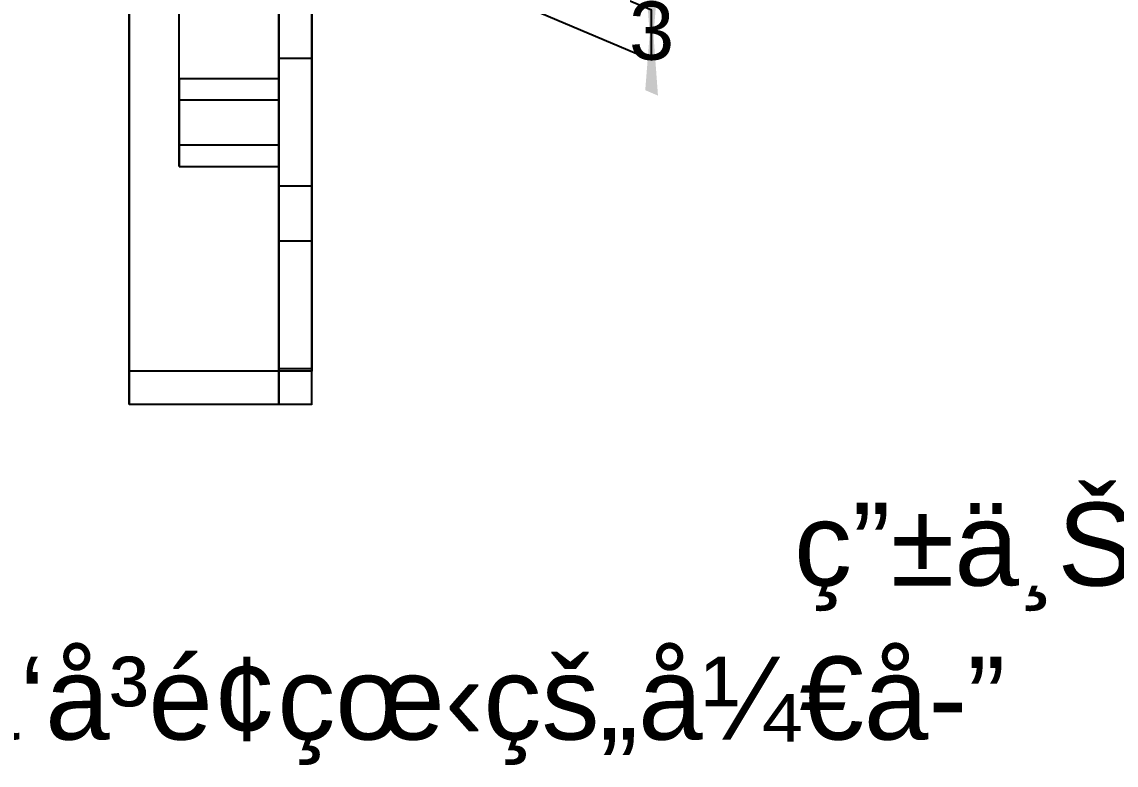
# Model space of a CAD drawing. Header units: millimetres. Extents: x -3 to 302, y 32 to 210.
# Drawn here: x 38 to 103.9, y 44.2 to 89 of the extents above; entities that cross this region are included whole.
import ezdxf
from ezdxf.enums import TextEntityAlignment as Align

# ---------------------------------------------------------------- set-up
doc = ezdxf.new("R2010")
doc.units = ezdxf.units.MM
doc.layers.get('0').update_dxf_attribs({"linetype": 'CONTINUOUS'})
for name, color, linetype in [('Annotation003', 7, 'CONTINUOUS'), ('Annotation004', 7, 'CONTINUOUS'), ('Dimension010', 7, 'CONTINUOUS'), ('Dimension016', 7, 'CONTINUOUS'), ('SectionView', 7, 'CONTINUOUS')]:
    doc.layers.add(name, color=color, linetype=linetype)
doc.styles.get("Standard").update_dxf_attribs({"font": 'arial.ttf'})
doc.dimstyles.get("Standard").update_dxf_attribs({"dimscale": 0, "dimtxt": 2.5, "dimasz": 2.5, "dimexe": 1.25, "dimexo": 0.625, "dimtad": 1, "dimtxsty": 'STANDARD', "dimcen": 2.5, "dimazin": 3, "dimtfac": 1, "dimtmove": 0, "dimatfit": 3})

# ---------------------------------------------------------------- blocks, each defined once
blk = doc.blocks.new('*Dimension010')
at = {"color": 0}
for points in [[(75.5672, 91.9052), (76.3347, 91.5805), (75.951, 86.7429)], [(75.5672, 84.9052), (76.3347, 84.5805), (75.951, 89.7429)]]:
    blk.add_solid(points, dxfattribs=at)
at = {"layer": 'Dimension010'}
for p, q in [((51.55, 100.067), (75.951, 89.7429)), ((51.55, 97.0668), (75.951, 86.7429)), ((75.951, 86.7429), (75.951, 89.7429))]:
    blk.add_line(p, q, dxfattribs=at)
blk.add_text('3', height=3.5, dxfattribs=at).set_placement((75.951, 86.7429), align=Align.CENTER)
blk = doc.blocks.new('*Dimension016')
at = {"color": 0}
for points in [[(42.5, 99.8891), (42.5, 99.0558), (47.5, 99.4725)], [(53.55, 99.8891), (53.55, 99.0558), (48.55, 99.4725)]]:
    blk.add_solid(points, dxfattribs=at)
at = {"layer": 'Dimension016'}
for p, q in [((47.5, 85.5504), (47.5, 99.4725)), ((48.55, 99.4725), (47.5, 99.4725)), ((48.55, 97.0668), (48.55, 99.4725))]:
    blk.add_line(p, q, dxfattribs=at)
blk.add_text('1.05', height=3.5, dxfattribs=at).set_placement((44.0824, 99.4725), align=Align.CENTER)

msp = doc.modelspace()

# ---------------------------------------------------------------- linework, layer by layer
at = {"layer": 'SectionView'}
for p, q in [((44.5, 156.467), (44.5, 67.967)), ((44.5, 156.467), (44.5, 67.967)), ((55.5, 156.467), (55.5, 67.967)), ((55.5, 67.967), (55.5, 156.467)), ((44.5, 65.967), (44.5, 155.967)), ((44.5, 155.967), (44.5, 65.967)), ((53.5, 65.967), (53.5, 155.967)), ((53.5, 155.967), (53.5, 65.967)), ((55.5, 86.817), (53.5, 86.817)), ((55.5, 86.817), (53.5, 86.817)), ((55.5, 86.817), (53.5, 86.817)), ((55.5, 86.817), (53.5, 86.817)), ((47.5, 85.617), (53.5, 85.617)), ((47.5, 85.617), (53.5, 85.617)), ((47.5, 84.317), (53.5, 84.317)), ((47.5, 84.317), (53.5, 84.317)), ((47.5, 81.617), (53.5, 81.617)), ((47.5, 81.617), (53.5, 81.617)), ((47.5, 80.317), (53.5, 80.317)), ((47.5, 80.317), (53.5, 80.317)), ((55.5, 79.117), (53.5, 79.117)), ((55.5, 79.117), (53.5, 79.117)), ((55.5, 79.117), (53.5, 79.117)), ((55.5, 79.117), (53.5, 79.117)), ((55.5, 75.817), (53.5, 75.817)), ((55.5, 75.817), (53.5, 75.817)), ((55.5, 75.817), (53.5, 75.817)), ((55.5, 75.817), (53.5, 75.817)), ((55.5, 67.967), (44.5, 67.967)), ((55.5, 68.117), (53.5, 68.117)), ((55.5, 68.117), (53.5, 68.117)), ((55.5, 68.117), (53.5, 68.117)), ((55.5, 68.117), (53.5, 68.117)), ((55.5, 65.967), (44.5, 65.967)), ((53.5, 65.967), (44.5, 65.967)), ((55.5, 65.967), (44.5, 65.967)), ((53.5, 65.967), (44.5, 65.967))]:
    msp.add_line(p, q, dxfattribs=at)
for points, degree, knots in [([(53.5, 82.967), (53.5, 83.399), (53.5, 83.824), (53.5, 84.031), (53.5, 84.238), (53.5, 84.438), (53.5, 84.637), (53.5, 84.826), (53.5, 85.015), (53.5, 85.191), (53.5, 85.367), (53.5, 85.528), (53.5, 85.689), (53.5, 85.833), (53.5, 85.977), (53.5, 86.102), (53.5, 86.227), (53.5, 86.331), (53.5, 86.436), (53.5, 86.518), (53.5, 86.601), (53.5, 86.661), (53.5, 86.72), (53.5, 86.756), (53.5, 86.793), (53.5, 86.805), (53.5, 86.817)], 2, [0, 0, 0, 0.224399, 0.224399, 0.336599, 0.336599, 0.448799, 0.448799, 0.560999, 0.560999, 0.673198, 0.673198, 0.785398, 0.785398, 0.897598, 0.897598, 1.009798, 1.009798, 1.121997, 1.121997, 1.234197, 1.234197, 1.346397, 1.346397, 1.458597, 1.458597, 1.570796, 1.570796, 1.570796]), ([(53.5, 82.967), (53.5, 83.399), (53.5, 83.824), (53.5, 84.031), (53.5, 84.238), (53.5, 84.438), (53.5, 84.637), (53.5, 84.826), (53.5, 85.015), (53.5, 85.191), (53.5, 85.367), (53.5, 85.528), (53.5, 85.689), (53.5, 85.833), (53.5, 85.977), (53.5, 86.102), (53.5, 86.227), (53.5, 86.331), (53.5, 86.436), (53.5, 86.518), (53.5, 86.601), (53.5, 86.661), (53.5, 86.72), (53.5, 86.756), (53.5, 86.793), (53.5, 86.805), (53.5, 86.817)], 2, [0, 0, 0, 0.224399, 0.224399, 0.336599, 0.336599, 0.448799, 0.448799, 0.560999, 0.560999, 0.673198, 0.673198, 0.785398, 0.785398, 0.897598, 0.897598, 1.009798, 1.009798, 1.121997, 1.121997, 1.234197, 1.234197, 1.346397, 1.346397, 1.458597, 1.458597, 1.570796, 1.570796, 1.570796]), ([(53.5, 82.967), (53.5, 83.399), (53.5, 83.824), (53.5, 84.031), (53.5, 84.238), (53.5, 84.438), (53.5, 84.637), (53.5, 84.826), (53.5, 85.015), (53.5, 85.191), (53.5, 85.367), (53.5, 85.528), (53.5, 85.689), (53.5, 85.833), (53.5, 85.977), (53.5, 86.102), (53.5, 86.227), (53.5, 86.331), (53.5, 86.436), (53.5, 86.518), (53.5, 86.601), (53.5, 86.661), (53.5, 86.72), (53.5, 86.756), (53.5, 86.793), (53.5, 86.805), (53.5, 86.817)], 2, [0, 0, 0, 0.224399, 0.224399, 0.336599, 0.336599, 0.448799, 0.448799, 0.560999, 0.560999, 0.673198, 0.673198, 0.785398, 0.785398, 0.897598, 0.897598, 1.009798, 1.009798, 1.121997, 1.121997, 1.234197, 1.234197, 1.346397, 1.346397, 1.458597, 1.458597, 1.570796, 1.570796, 1.570796]), ([(53.5, 82.967), (53.5, 83.399), (53.5, 83.824), (53.5, 84.031), (53.5, 84.238), (53.5, 84.438), (53.5, 84.637), (53.5, 84.826), (53.5, 85.015), (53.5, 85.191), (53.5, 85.367), (53.5, 85.528), (53.5, 85.689), (53.5, 85.833), (53.5, 85.977), (53.5, 86.102), (53.5, 86.227), (53.5, 86.331), (53.5, 86.436), (53.5, 86.518), (53.5, 86.601), (53.5, 86.661), (53.5, 86.72), (53.5, 86.756), (53.5, 86.793), (53.5, 86.805), (53.5, 86.817)], 2, [0, 0, 0, 0.224399, 0.224399, 0.336599, 0.336599, 0.448799, 0.448799, 0.560999, 0.560999, 0.673198, 0.673198, 0.785398, 0.785398, 0.897598, 0.897598, 1.009798, 1.009798, 1.121997, 1.121997, 1.234197, 1.234197, 1.346397, 1.346397, 1.458597, 1.458597, 1.570796, 1.570796, 1.570796]), ([(55.5, 82.967), (55.5, 83.399), (55.5, 83.824), (55.5, 84.031), (55.5, 84.238), (55.5, 84.438), (55.5, 84.637), (55.5, 84.826), (55.5, 85.015), (55.5, 85.191), (55.5, 85.367), (55.5, 85.528), (55.5, 85.689), (55.5, 85.833), (55.5, 85.977), (55.5, 86.102), (55.5, 86.227), (55.5, 86.331), (55.5, 86.436), (55.5, 86.518), (55.5, 86.601), (55.5, 86.661), (55.5, 86.72), (55.5, 86.756), (55.5, 86.793), (55.5, 86.805), (55.5, 86.817)], 2, [0, 0, 0, 0.224399, 0.224399, 0.336599, 0.336599, 0.448799, 0.448799, 0.560999, 0.560999, 0.673198, 0.673198, 0.785398, 0.785398, 0.897598, 0.897598, 1.009798, 1.009798, 1.121997, 1.121997, 1.234197, 1.234197, 1.346397, 1.346397, 1.458597, 1.458597, 1.570796, 1.570796, 1.570796]), ([(55.5, 82.967), (55.5, 83.399), (55.5, 83.824), (55.5, 84.031), (55.5, 84.238), (55.5, 84.438), (55.5, 84.637), (55.5, 84.826), (55.5, 85.015), (55.5, 85.191), (55.5, 85.367), (55.5, 85.528), (55.5, 85.689), (55.5, 85.833), (55.5, 85.977), (55.5, 86.102), (55.5, 86.227), (55.5, 86.331), (55.5, 86.436), (55.5, 86.518), (55.5, 86.601), (55.5, 86.661), (55.5, 86.72), (55.5, 86.756), (55.5, 86.793), (55.5, 86.805), (55.5, 86.817)], 2, [0, 0, 0, 0.224399, 0.224399, 0.336599, 0.336599, 0.448799, 0.448799, 0.560999, 0.560999, 0.673198, 0.673198, 0.785398, 0.785398, 0.897598, 0.897598, 1.009798, 1.009798, 1.121997, 1.121997, 1.234197, 1.234197, 1.346397, 1.346397, 1.458597, 1.458597, 1.570796, 1.570796, 1.570796]), ([(55.5, 82.967), (55.5, 83.399), (55.5, 83.824), (55.5, 84.031), (55.5, 84.238), (55.5, 84.438), (55.5, 84.637), (55.5, 84.826), (55.5, 85.015), (55.5, 85.191), (55.5, 85.367), (55.5, 85.528), (55.5, 85.689), (55.5, 85.833), (55.5, 85.977), (55.5, 86.102), (55.5, 86.227), (55.5, 86.331), (55.5, 86.436), (55.5, 86.518), (55.5, 86.601), (55.5, 86.661), (55.5, 86.72), (55.5, 86.756), (55.5, 86.793), (55.5, 86.805), (55.5, 86.817)], 2, [0, 0, 0, 0.224399, 0.224399, 0.336599, 0.336599, 0.448799, 0.448799, 0.560999, 0.560999, 0.673198, 0.673198, 0.785398, 0.785398, 0.897598, 0.897598, 1.009798, 1.009798, 1.121997, 1.121997, 1.234197, 1.234197, 1.346397, 1.346397, 1.458597, 1.458597, 1.570796, 1.570796, 1.570796]), ([(55.5, 82.967), (55.5, 83.399), (55.5, 83.824), (55.5, 84.031), (55.5, 84.238), (55.5, 84.438), (55.5, 84.637), (55.5, 84.826), (55.5, 85.015), (55.5, 85.191), (55.5, 85.367), (55.5, 85.528), (55.5, 85.689), (55.5, 85.833), (55.5, 85.977), (55.5, 86.102), (55.5, 86.227), (55.5, 86.331), (55.5, 86.436), (55.5, 86.518), (55.5, 86.601), (55.5, 86.661), (55.5, 86.72), (55.5, 86.756), (55.5, 86.793), (55.5, 86.805), (55.5, 86.817)], 2, [0, 0, 0, 0.224399, 0.224399, 0.336599, 0.336599, 0.448799, 0.448799, 0.560999, 0.560999, 0.673198, 0.673198, 0.785398, 0.785398, 0.897598, 0.897598, 1.009798, 1.009798, 1.121997, 1.121997, 1.234197, 1.234197, 1.346397, 1.346397, 1.458597, 1.458597, 1.570796, 1.570796, 1.570796]), ([(47.5, 82.967), (47.5, 83.265), (47.5, 83.556), (47.5, 83.699), (47.5, 83.842), (47.5, 83.979), (47.5, 84.117), (47.5, 84.247), (47.5, 84.377), (47.5, 84.498), (47.5, 84.619), (47.5, 84.73), (47.5, 84.841), (47.5, 84.94), (47.5, 85.039), (47.5, 85.125), (47.5, 85.211), (47.5, 85.283), (47.5, 85.354), (47.5, 85.411), (47.5, 85.468), (47.5, 85.509), (47.5, 85.55), (47.5, 85.575), (47.5, 85.6), (47.5, 85.608), (47.5, 85.617)], 2, [0, 0, 0, 0.224399, 0.224399, 0.336599, 0.336599, 0.448799, 0.448799, 0.560999, 0.560999, 0.673198, 0.673198, 0.785398, 0.785398, 0.897598, 0.897598, 1.009798, 1.009798, 1.121997, 1.121997, 1.234197, 1.234197, 1.346397, 1.346397, 1.458597, 1.458597, 1.570796, 1.570796, 1.570796]), ([(47.5, 82.967), (47.5, 83.265), (47.5, 83.556), (47.5, 83.699), (47.5, 83.842), (47.5, 83.979), (47.5, 84.117), (47.5, 84.247), (47.5, 84.377), (47.5, 84.498), (47.5, 84.619), (47.5, 84.73), (47.5, 84.841), (47.5, 84.94), (47.5, 85.039), (47.5, 85.125), (47.5, 85.211), (47.5, 85.283), (47.5, 85.354), (47.5, 85.411), (47.5, 85.468), (47.5, 85.509), (47.5, 85.55), (47.5, 85.575), (47.5, 85.6), (47.5, 85.608), (47.5, 85.617)], 2, [0, 0, 0, 0.224399, 0.224399, 0.336599, 0.336599, 0.448799, 0.448799, 0.560999, 0.560999, 0.673198, 0.673198, 0.785398, 0.785398, 0.897598, 0.897598, 1.009798, 1.009798, 1.121997, 1.121997, 1.234197, 1.234197, 1.346397, 1.346397, 1.458597, 1.458597, 1.570796, 1.570796, 1.570796]), ([(53.5, 82.967), (53.5, 83.265), (53.5, 83.556), (53.5, 83.699), (53.5, 83.842), (53.5, 83.979), (53.5, 84.117), (53.5, 84.247), (53.5, 84.377), (53.5, 84.498), (53.5, 84.619), (53.5, 84.73), (53.5, 84.841), (53.5, 84.94), (53.5, 85.039), (53.5, 85.125), (53.5, 85.211), (53.5, 85.283), (53.5, 85.354), (53.5, 85.411), (53.5, 85.468), (53.5, 85.509), (53.5, 85.55), (53.5, 85.575), (53.5, 85.6), (53.5, 85.608), (53.5, 85.617)], 2, [0, 0, 0, 0.224399, 0.224399, 0.336599, 0.336599, 0.448799, 0.448799, 0.560999, 0.560999, 0.673198, 0.673198, 0.785398, 0.785398, 0.897598, 0.897598, 1.009798, 1.009798, 1.121997, 1.121997, 1.234197, 1.234197, 1.346397, 1.346397, 1.458597, 1.458597, 1.570796, 1.570796, 1.570796]), ([(53.5, 82.967), (53.5, 83.265), (53.5, 83.556), (53.5, 83.699), (53.5, 83.842), (53.5, 83.979), (53.5, 84.117), (53.5, 84.247), (53.5, 84.377), (53.5, 84.498), (53.5, 84.619), (53.5, 84.73), (53.5, 84.841), (53.5, 84.94), (53.5, 85.039), (53.5, 85.125), (53.5, 85.211), (53.5, 85.283), (53.5, 85.354), (53.5, 85.411), (53.5, 85.468), (53.5, 85.509), (53.5, 85.55), (53.5, 85.575), (53.5, 85.6), (53.5, 85.608), (53.5, 85.617)], 2, [0, 0, 0, 0.224399, 0.224399, 0.336599, 0.336599, 0.448799, 0.448799, 0.560999, 0.560999, 0.673198, 0.673198, 0.785398, 0.785398, 0.897598, 0.897598, 1.009798, 1.009798, 1.121997, 1.121997, 1.234197, 1.234197, 1.346397, 1.346397, 1.458597, 1.458597, 1.570796, 1.570796, 1.570796]), ([(47.5, 82.967), (47.5, 83.196), (47.5, 83.413), (47.5, 83.555), (47.5, 83.685), (47.5, 83.747), (47.5, 83.809), (47.5, 83.865), (47.5, 83.921), (47.5, 83.972), (47.5, 84.022), (47.5, 84.066), (47.5, 84.11), (47.5, 84.147), (47.5, 84.183), (47.5, 84.212), (47.5, 84.241), (47.5, 84.262), (47.5, 84.283), (47.5, 84.296), (47.5, 84.308), (47.5, 84.313), (47.5, 84.317)], 2, [0, 0, 0, 0.336599, 0.336599, 0.560999, 0.560999, 0.673198, 0.673198, 0.785398, 0.785398, 0.897598, 0.897598, 1.009798, 1.009798, 1.121997, 1.121997, 1.234197, 1.234197, 1.346397, 1.346397, 1.458597, 1.458597, 1.570796, 1.570796, 1.570796]), ([(47.5, 82.967), (47.5, 83.196), (47.5, 83.413), (47.5, 83.555), (47.5, 83.685), (47.5, 83.747), (47.5, 83.809), (47.5, 83.865), (47.5, 83.921), (47.5, 83.972), (47.5, 84.022), (47.5, 84.066), (47.5, 84.11), (47.5, 84.147), (47.5, 84.183), (47.5, 84.212), (47.5, 84.241), (47.5, 84.262), (47.5, 84.283), (47.5, 84.296), (47.5, 84.308), (47.5, 84.313), (47.5, 84.317)], 2, [0, 0, 0, 0.336599, 0.336599, 0.560999, 0.560999, 0.673198, 0.673198, 0.785398, 0.785398, 0.897598, 0.897598, 1.009798, 1.009798, 1.121997, 1.121997, 1.234197, 1.234197, 1.346397, 1.346397, 1.458597, 1.458597, 1.570796, 1.570796, 1.570796]), ([(53.5, 82.967), (53.5, 83.196), (53.5, 83.413), (53.5, 83.555), (53.5, 83.685), (53.5, 83.747), (53.5, 83.809), (53.5, 83.865), (53.5, 83.921), (53.5, 83.972), (53.5, 84.022), (53.5, 84.066), (53.5, 84.11), (53.5, 84.147), (53.5, 84.183), (53.5, 84.212), (53.5, 84.241), (53.5, 84.262), (53.5, 84.283), (53.5, 84.296), (53.5, 84.308), (53.5, 84.313), (53.5, 84.317)], 2, [0, 0, 0, 0.336599, 0.336599, 0.560999, 0.560999, 0.673198, 0.673198, 0.785398, 0.785398, 0.897598, 0.897598, 1.009798, 1.009798, 1.121997, 1.121997, 1.234197, 1.234197, 1.346397, 1.346397, 1.458597, 1.458597, 1.570796, 1.570796, 1.570796]), ([(53.5, 82.967), (53.5, 83.196), (53.5, 83.413), (53.5, 83.555), (53.5, 83.685), (53.5, 83.747), (53.5, 83.809), (53.5, 83.865), (53.5, 83.921), (53.5, 83.972), (53.5, 84.022), (53.5, 84.066), (53.5, 84.11), (53.5, 84.147), (53.5, 84.183), (53.5, 84.212), (53.5, 84.241), (53.5, 84.262), (53.5, 84.283), (53.5, 84.296), (53.5, 84.308), (53.5, 84.313), (53.5, 84.317)], 2, [0, 0, 0, 0.336599, 0.336599, 0.560999, 0.560999, 0.673198, 0.673198, 0.785398, 0.785398, 0.897598, 0.897598, 1.009798, 1.009798, 1.121997, 1.121997, 1.234197, 1.234197, 1.346397, 1.346397, 1.458597, 1.458597, 1.570796, 1.570796, 1.570796]), ([(47.5, 80.317), (47.5, 80.325), (47.5, 80.333), (47.5, 80.358), (47.5, 80.383), (47.5, 80.424), (47.5, 80.466), (47.5, 80.522), (47.5, 80.579), (47.5, 80.651), (47.5, 80.723), (47.5, 80.809), (47.5, 80.895), (47.5, 80.994), (47.5, 81.093), (47.5, 81.204), (47.5, 81.315), (47.5, 81.436), (47.5, 81.557), (47.5, 81.687), (47.5, 81.817), (47.5, 81.954), (47.5, 82.092), (47.5, 82.234), (47.5, 82.377), (47.5, 82.669), (47.5, 82.967)], 2, [4.712389, 4.712389, 4.712389, 4.824589, 4.824589, 4.936788, 4.936788, 5.048988, 5.048988, 5.161188, 5.161188, 5.273388, 5.273388, 5.385587, 5.385587, 5.497787, 5.497787, 5.609987, 5.609987, 5.722187, 5.722187, 5.834386, 5.834386, 5.946586, 5.946586, 6.058786, 6.058786, 6.283185, 6.283185, 6.283185]), ([(47.5, 80.317), (47.5, 80.325), (47.5, 80.333), (47.5, 80.358), (47.5, 80.383), (47.5, 80.424), (47.5, 80.466), (47.5, 80.522), (47.5, 80.579), (47.5, 80.651), (47.5, 80.723), (47.5, 80.809), (47.5, 80.895), (47.5, 80.994), (47.5, 81.093), (47.5, 81.204), (47.5, 81.315), (47.5, 81.436), (47.5, 81.557), (47.5, 81.687), (47.5, 81.817), (47.5, 81.954), (47.5, 82.092), (47.5, 82.234), (47.5, 82.377), (47.5, 82.669), (47.5, 82.967)], 2, [4.712389, 4.712389, 4.712389, 4.824589, 4.824589, 4.936788, 4.936788, 5.048988, 5.048988, 5.161188, 5.161188, 5.273388, 5.273388, 5.385587, 5.385587, 5.497787, 5.497787, 5.609987, 5.609987, 5.722187, 5.722187, 5.834386, 5.834386, 5.946586, 5.946586, 6.058786, 6.058786, 6.283185, 6.283185, 6.283185]), ([(47.5, 81.617), (47.5, 81.62), (47.5, 81.622), (47.5, 81.625), (47.5, 81.634), (47.5, 81.642), (47.5, 81.651), (47.5, 81.665), (47.5, 81.679), (47.5, 81.693), (47.5, 81.712), (47.5, 81.731), (47.5, 81.751), (47.5, 81.775), (47.5, 81.799), (47.5, 81.824), (47.5, 81.853), (47.5, 81.882), (47.5, 81.911), (47.5, 81.945), (47.5, 81.979), (47.5, 82.012), (47.5, 82.05), (47.5, 82.087), (47.5, 82.125), (47.5, 82.166), (47.5, 82.207), (47.5, 82.249), (47.5, 82.293), (47.5, 82.337), (47.5, 82.381), (47.5, 82.564), (47.5, 82.765), (47.5, 82.967)], 3, [4.712389, 4.712389, 4.712389, 4.712389, 4.824589, 4.824589, 4.824589, 4.936788, 4.936788, 4.936788, 5.048988, 5.048988, 5.048988, 5.161188, 5.161188, 5.161188, 5.273388, 5.273388, 5.273388, 5.385587, 5.385587, 5.385587, 5.497787, 5.497787, 5.497787, 5.609987, 5.609987, 5.609987, 5.722187, 5.722187, 5.722187, 5.834386, 5.834386, 5.834386, 6.283185, 6.283185, 6.283185, 6.283185]), ([(47.5, 81.617), (47.5, 81.62), (47.5, 81.622), (47.5, 81.625), (47.5, 81.634), (47.5, 81.642), (47.5, 81.651), (47.5, 81.665), (47.5, 81.679), (47.5, 81.693), (47.5, 81.712), (47.5, 81.731), (47.5, 81.751), (47.5, 81.775), (47.5, 81.799), (47.5, 81.824), (47.5, 81.853), (47.5, 81.882), (47.5, 81.911), (47.5, 81.945), (47.5, 81.979), (47.5, 82.012), (47.5, 82.05), (47.5, 82.087), (47.5, 82.125), (47.5, 82.166), (47.5, 82.207), (47.5, 82.249), (47.5, 82.293), (47.5, 82.337), (47.5, 82.381), (47.5, 82.564), (47.5, 82.765), (47.5, 82.967)], 3, [4.712389, 4.712389, 4.712389, 4.712389, 4.824589, 4.824589, 4.824589, 4.936788, 4.936788, 4.936788, 5.048988, 5.048988, 5.048988, 5.161188, 5.161188, 5.161188, 5.273388, 5.273388, 5.273388, 5.385587, 5.385587, 5.385587, 5.497787, 5.497787, 5.497787, 5.609987, 5.609987, 5.609987, 5.722187, 5.722187, 5.722187, 5.834386, 5.834386, 5.834386, 6.283185, 6.283185, 6.283185, 6.283185]), ([(53.5, 80.317), (53.5, 80.325), (53.5, 80.333), (53.5, 80.358), (53.5, 80.383), (53.5, 80.424), (53.5, 80.466), (53.5, 80.522), (53.5, 80.579), (53.5, 80.651), (53.5, 80.723), (53.5, 80.809), (53.5, 80.895), (53.5, 80.994), (53.5, 81.093), (53.5, 81.204), (53.5, 81.315), (53.5, 81.436), (53.5, 81.557), (53.5, 81.687), (53.5, 81.817), (53.5, 81.954), (53.5, 82.092), (53.5, 82.234), (53.5, 82.377), (53.5, 82.669), (53.5, 82.967)], 2, [4.712389, 4.712389, 4.712389, 4.824589, 4.824589, 4.936788, 4.936788, 5.048988, 5.048988, 5.161188, 5.161188, 5.273388, 5.273388, 5.385587, 5.385587, 5.497787, 5.497787, 5.609987, 5.609987, 5.722187, 5.722187, 5.834386, 5.834386, 5.946586, 5.946586, 6.058786, 6.058786, 6.283185, 6.283185, 6.283185]), ([(53.5, 79.117), (53.5, 79.129), (53.5, 79.141), (53.5, 79.177), (53.5, 79.213), (53.5, 79.273), (53.5, 79.333), (53.5, 79.415), (53.5, 79.498), (53.5, 79.603), (53.5, 79.707), (53.5, 79.832), (53.5, 79.957), (53.5, 80.101), (53.5, 80.244), (53.5, 80.405), (53.5, 80.566), (53.5, 80.742), (53.5, 80.918), (53.5, 81.107), (53.5, 81.296), (53.5, 81.496), (53.5, 81.695), (53.5, 81.903), (53.5, 82.11), (53.5, 82.534), (53.5, 82.967)], 2, [4.712389, 4.712389, 4.712389, 4.824589, 4.824589, 4.936788, 4.936788, 5.048988, 5.048988, 5.161188, 5.161188, 5.273388, 5.273388, 5.385587, 5.385587, 5.497787, 5.497787, 5.609987, 5.609987, 5.722187, 5.722187, 5.834386, 5.834386, 5.946586, 5.946586, 6.058786, 6.058786, 6.283185, 6.283185, 6.283185]), ([(53.5, 79.117), (53.5, 79.129), (53.5, 79.141), (53.5, 79.177), (53.5, 79.213), (53.5, 79.273), (53.5, 79.333), (53.5, 79.415), (53.5, 79.498), (53.5, 79.603), (53.5, 79.707), (53.5, 79.832), (53.5, 79.957), (53.5, 80.101), (53.5, 80.244), (53.5, 80.405), (53.5, 80.566), (53.5, 80.742), (53.5, 80.918), (53.5, 81.107), (53.5, 81.296), (53.5, 81.496), (53.5, 81.695), (53.5, 81.903), (53.5, 82.11), (53.5, 82.534), (53.5, 82.967)], 2, [4.712389, 4.712389, 4.712389, 4.824589, 4.824589, 4.936788, 4.936788, 5.048988, 5.048988, 5.161188, 5.161188, 5.273388, 5.273388, 5.385587, 5.385587, 5.497787, 5.497787, 5.609987, 5.609987, 5.722187, 5.722187, 5.834386, 5.834386, 5.946586, 5.946586, 6.058786, 6.058786, 6.283185, 6.283185, 6.283185]), ([(53.5, 79.117), (53.5, 79.129), (53.5, 79.141), (53.5, 79.177), (53.5, 79.213), (53.5, 79.273), (53.5, 79.333), (53.5, 79.415), (53.5, 79.498), (53.5, 79.603), (53.5, 79.707), (53.5, 79.832), (53.5, 79.957), (53.5, 80.101), (53.5, 80.244), (53.5, 80.405), (53.5, 80.566), (53.5, 80.742), (53.5, 80.918), (53.5, 81.107), (53.5, 81.296), (53.5, 81.496), (53.5, 81.695), (53.5, 81.903), (53.5, 82.11), (53.5, 82.534), (53.5, 82.967)], 2, [4.712389, 4.712389, 4.712389, 4.824589, 4.824589, 4.936788, 4.936788, 5.048988, 5.048988, 5.161188, 5.161188, 5.273388, 5.273388, 5.385587, 5.385587, 5.497787, 5.497787, 5.609987, 5.609987, 5.722187, 5.722187, 5.834386, 5.834386, 5.946586, 5.946586, 6.058786, 6.058786, 6.283185, 6.283185, 6.283185]), ([(53.5, 79.117), (53.5, 79.129), (53.5, 79.141), (53.5, 79.177), (53.5, 79.213), (53.5, 79.273), (53.5, 79.333), (53.5, 79.415), (53.5, 79.498), (53.5, 79.603), (53.5, 79.707), (53.5, 79.832), (53.5, 79.957), (53.5, 80.101), (53.5, 80.244), (53.5, 80.405), (53.5, 80.566), (53.5, 80.742), (53.5, 80.918), (53.5, 81.107), (53.5, 81.296), (53.5, 81.496), (53.5, 81.695), (53.5, 81.903), (53.5, 82.11), (53.5, 82.534), (53.5, 82.967)], 2, [4.712389, 4.712389, 4.712389, 4.824589, 4.824589, 4.936788, 4.936788, 5.048988, 5.048988, 5.161188, 5.161188, 5.273388, 5.273388, 5.385587, 5.385587, 5.497787, 5.497787, 5.609987, 5.609987, 5.722187, 5.722187, 5.834386, 5.834386, 5.946586, 5.946586, 6.058786, 6.058786, 6.283185, 6.283185, 6.283185]), ([(53.5, 80.317), (53.5, 80.325), (53.5, 80.333), (53.5, 80.358), (53.5, 80.383), (53.5, 80.424), (53.5, 80.466), (53.5, 80.522), (53.5, 80.579), (53.5, 80.651), (53.5, 80.723), (53.5, 80.809), (53.5, 80.895), (53.5, 80.994), (53.5, 81.093), (53.5, 81.204), (53.5, 81.315), (53.5, 81.436), (53.5, 81.557), (53.5, 81.687), (53.5, 81.817), (53.5, 81.954), (53.5, 82.092), (53.5, 82.234), (53.5, 82.377), (53.5, 82.669), (53.5, 82.967)], 2, [4.712389, 4.712389, 4.712389, 4.824589, 4.824589, 4.936788, 4.936788, 5.048988, 5.048988, 5.161188, 5.161188, 5.273388, 5.273388, 5.385587, 5.385587, 5.497787, 5.497787, 5.609987, 5.609987, 5.722187, 5.722187, 5.834386, 5.834386, 5.946586, 5.946586, 6.058786, 6.058786, 6.283185, 6.283185, 6.283185]), ([(53.5, 81.617), (53.5, 81.62), (53.5, 81.622), (53.5, 81.625), (53.5, 81.634), (53.5, 81.642), (53.5, 81.651), (53.5, 81.665), (53.5, 81.679), (53.5, 81.693), (53.5, 81.712), (53.5, 81.731), (53.5, 81.751), (53.5, 81.775), (53.5, 81.799), (53.5, 81.824), (53.5, 81.853), (53.5, 81.882), (53.5, 81.911), (53.5, 81.945), (53.5, 81.979), (53.5, 82.012), (53.5, 82.05), (53.5, 82.087), (53.5, 82.125), (53.5, 82.166), (53.5, 82.207), (53.5, 82.249), (53.5, 82.293), (53.5, 82.337), (53.5, 82.381), (53.5, 82.564), (53.5, 82.765), (53.5, 82.967)], 3, [4.712389, 4.712389, 4.712389, 4.712389, 4.824589, 4.824589, 4.824589, 4.936788, 4.936788, 4.936788, 5.048988, 5.048988, 5.048988, 5.161188, 5.161188, 5.161188, 5.273388, 5.273388, 5.273388, 5.385587, 5.385587, 5.385587, 5.497787, 5.497787, 5.497787, 5.609987, 5.609987, 5.609987, 5.722187, 5.722187, 5.722187, 5.834386, 5.834386, 5.834386, 6.283185, 6.283185, 6.283185, 6.283185]), ([(53.5, 81.617), (53.5, 81.62), (53.5, 81.622), (53.5, 81.625), (53.5, 81.634), (53.5, 81.642), (53.5, 81.651), (53.5, 81.665), (53.5, 81.679), (53.5, 81.693), (53.5, 81.712), (53.5, 81.731), (53.5, 81.751), (53.5, 81.775), (53.5, 81.799), (53.5, 81.824), (53.5, 81.853), (53.5, 81.882), (53.5, 81.911), (53.5, 81.945), (53.5, 81.979), (53.5, 82.012), (53.5, 82.05), (53.5, 82.087), (53.5, 82.125), (53.5, 82.166), (53.5, 82.207), (53.5, 82.249), (53.5, 82.293), (53.5, 82.337), (53.5, 82.381), (53.5, 82.564), (53.5, 82.765), (53.5, 82.967)], 3, [4.712389, 4.712389, 4.712389, 4.712389, 4.824589, 4.824589, 4.824589, 4.936788, 4.936788, 4.936788, 5.048988, 5.048988, 5.048988, 5.161188, 5.161188, 5.161188, 5.273388, 5.273388, 5.273388, 5.385587, 5.385587, 5.385587, 5.497787, 5.497787, 5.497787, 5.609987, 5.609987, 5.609987, 5.722187, 5.722187, 5.722187, 5.834386, 5.834386, 5.834386, 6.283185, 6.283185, 6.283185, 6.283185]), ([(55.5, 79.117), (55.5, 79.129), (55.5, 79.141), (55.5, 79.177), (55.5, 79.213), (55.5, 79.273), (55.5, 79.333), (55.5, 79.415), (55.5, 79.498), (55.5, 79.603), (55.5, 79.707), (55.5, 79.832), (55.5, 79.957), (55.5, 80.101), (55.5, 80.244), (55.5, 80.405), (55.5, 80.566), (55.5, 80.742), (55.5, 80.918), (55.5, 81.107), (55.5, 81.296), (55.5, 81.496), (55.5, 81.695), (55.5, 81.903), (55.5, 82.11), (55.5, 82.534), (55.5, 82.967)], 2, [4.712389, 4.712389, 4.712389, 4.824589, 4.824589, 4.936788, 4.936788, 5.048988, 5.048988, 5.161188, 5.161188, 5.273388, 5.273388, 5.385587, 5.385587, 5.497787, 5.497787, 5.609987, 5.609987, 5.722187, 5.722187, 5.834386, 5.834386, 5.946586, 5.946586, 6.058786, 6.058786, 6.283185, 6.283185, 6.283185]), ([(55.5, 79.117), (55.5, 79.129), (55.5, 79.141), (55.5, 79.177), (55.5, 79.213), (55.5, 79.273), (55.5, 79.333), (55.5, 79.415), (55.5, 79.498), (55.5, 79.603), (55.5, 79.707), (55.5, 79.832), (55.5, 79.957), (55.5, 80.101), (55.5, 80.244), (55.5, 80.405), (55.5, 80.566), (55.5, 80.742), (55.5, 80.918), (55.5, 81.107), (55.5, 81.296), (55.5, 81.496), (55.5, 81.695), (55.5, 81.903), (55.5, 82.11), (55.5, 82.534), (55.5, 82.967)], 2, [4.712389, 4.712389, 4.712389, 4.824589, 4.824589, 4.936788, 4.936788, 5.048988, 5.048988, 5.161188, 5.161188, 5.273388, 5.273388, 5.385587, 5.385587, 5.497787, 5.497787, 5.609987, 5.609987, 5.722187, 5.722187, 5.834386, 5.834386, 5.946586, 5.946586, 6.058786, 6.058786, 6.283185, 6.283185, 6.283185]), ([(55.5, 79.117), (55.5, 79.129), (55.5, 79.141), (55.5, 79.177), (55.5, 79.213), (55.5, 79.273), (55.5, 79.333), (55.5, 79.415), (55.5, 79.498), (55.5, 79.603), (55.5, 79.707), (55.5, 79.832), (55.5, 79.957), (55.5, 80.101), (55.5, 80.244), (55.5, 80.405), (55.5, 80.566), (55.5, 80.742), (55.5, 80.918), (55.5, 81.107), (55.5, 81.296), (55.5, 81.496), (55.5, 81.695), (55.5, 81.903), (55.5, 82.11), (55.5, 82.534), (55.5, 82.967)], 2, [4.712389, 4.712389, 4.712389, 4.824589, 4.824589, 4.936788, 4.936788, 5.048988, 5.048988, 5.161188, 5.161188, 5.273388, 5.273388, 5.385587, 5.385587, 5.497787, 5.497787, 5.609987, 5.609987, 5.722187, 5.722187, 5.834386, 5.834386, 5.946586, 5.946586, 6.058786, 6.058786, 6.283185, 6.283185, 6.283185]), ([(55.5, 79.117), (55.5, 79.129), (55.5, 79.141), (55.5, 79.177), (55.5, 79.213), (55.5, 79.273), (55.5, 79.333), (55.5, 79.415), (55.5, 79.498), (55.5, 79.603), (55.5, 79.707), (55.5, 79.832), (55.5, 79.957), (55.5, 80.101), (55.5, 80.244), (55.5, 80.405), (55.5, 80.566), (55.5, 80.742), (55.5, 80.918), (55.5, 81.107), (55.5, 81.296), (55.5, 81.496), (55.5, 81.695), (55.5, 81.903), (55.5, 82.11), (55.5, 82.534), (55.5, 82.967)], 2, [4.712389, 4.712389, 4.712389, 4.824589, 4.824589, 4.936788, 4.936788, 5.048988, 5.048988, 5.161188, 5.161188, 5.273388, 5.273388, 5.385587, 5.385587, 5.497787, 5.497787, 5.609987, 5.609987, 5.722187, 5.722187, 5.834386, 5.834386, 5.946586, 5.946586, 6.058786, 6.058786, 6.283185, 6.283185, 6.283185]), ([(53.5, 71.967), (53.5, 72.399), (53.5, 72.824), (53.5, 73.031), (53.5, 73.238), (53.5, 73.438), (53.5, 73.637), (53.5, 73.826), (53.5, 74.015), (53.5, 74.191), (53.5, 74.367), (53.5, 74.528), (53.5, 74.689), (53.5, 74.833), (53.5, 74.977), (53.5, 75.102), (53.5, 75.227), (53.5, 75.331), (53.5, 75.436), (53.5, 75.518), (53.5, 75.601), (53.5, 75.661), (53.5, 75.72), (53.5, 75.756), (53.5, 75.793), (53.5, 75.805), (53.5, 75.817)], 2, [0, 0, 0, 0.224399, 0.224399, 0.336599, 0.336599, 0.448799, 0.448799, 0.560999, 0.560999, 0.673198, 0.673198, 0.785398, 0.785398, 0.897598, 0.897598, 1.009798, 1.009798, 1.121997, 1.121997, 1.234197, 1.234197, 1.346397, 1.346397, 1.458597, 1.458597, 1.570796, 1.570796, 1.570796]), ([(53.5, 71.967), (53.5, 72.399), (53.5, 72.824), (53.5, 73.031), (53.5, 73.238), (53.5, 73.438), (53.5, 73.637), (53.5, 73.826), (53.5, 74.015), (53.5, 74.191), (53.5, 74.367), (53.5, 74.528), (53.5, 74.689), (53.5, 74.833), (53.5, 74.977), (53.5, 75.102), (53.5, 75.227), (53.5, 75.331), (53.5, 75.436), (53.5, 75.518), (53.5, 75.601), (53.5, 75.661), (53.5, 75.72), (53.5, 75.756), (53.5, 75.793), (53.5, 75.805), (53.5, 75.817)], 2, [0, 0, 0, 0.224399, 0.224399, 0.336599, 0.336599, 0.448799, 0.448799, 0.560999, 0.560999, 0.673198, 0.673198, 0.785398, 0.785398, 0.897598, 0.897598, 1.009798, 1.009798, 1.121997, 1.121997, 1.234197, 1.234197, 1.346397, 1.346397, 1.458597, 1.458597, 1.570796, 1.570796, 1.570796]), ([(53.5, 71.967), (53.5, 72.399), (53.5, 72.824), (53.5, 73.031), (53.5, 73.238), (53.5, 73.438), (53.5, 73.637), (53.5, 73.826), (53.5, 74.015), (53.5, 74.191), (53.5, 74.367), (53.5, 74.528), (53.5, 74.689), (53.5, 74.833), (53.5, 74.977), (53.5, 75.102), (53.5, 75.227), (53.5, 75.331), (53.5, 75.436), (53.5, 75.518), (53.5, 75.601), (53.5, 75.661), (53.5, 75.72), (53.5, 75.756), (53.5, 75.793), (53.5, 75.805), (53.5, 75.817)], 2, [0, 0, 0, 0.224399, 0.224399, 0.336599, 0.336599, 0.448799, 0.448799, 0.560999, 0.560999, 0.673198, 0.673198, 0.785398, 0.785398, 0.897598, 0.897598, 1.009798, 1.009798, 1.121997, 1.121997, 1.234197, 1.234197, 1.346397, 1.346397, 1.458597, 1.458597, 1.570796, 1.570796, 1.570796]), ([(53.5, 71.967), (53.5, 72.399), (53.5, 72.824), (53.5, 73.031), (53.5, 73.238), (53.5, 73.438), (53.5, 73.637), (53.5, 73.826), (53.5, 74.015), (53.5, 74.191), (53.5, 74.367), (53.5, 74.528), (53.5, 74.689), (53.5, 74.833), (53.5, 74.977), (53.5, 75.102), (53.5, 75.227), (53.5, 75.331), (53.5, 75.436), (53.5, 75.518), (53.5, 75.601), (53.5, 75.661), (53.5, 75.72), (53.5, 75.756), (53.5, 75.793), (53.5, 75.805), (53.5, 75.817)], 2, [0, 0, 0, 0.224399, 0.224399, 0.336599, 0.336599, 0.448799, 0.448799, 0.560999, 0.560999, 0.673198, 0.673198, 0.785398, 0.785398, 0.897598, 0.897598, 1.009798, 1.009798, 1.121997, 1.121997, 1.234197, 1.234197, 1.346397, 1.346397, 1.458597, 1.458597, 1.570796, 1.570796, 1.570796]), ([(55.5, 71.967), (55.5, 72.399), (55.5, 72.824), (55.5, 73.031), (55.5, 73.238), (55.5, 73.438), (55.5, 73.637), (55.5, 73.826), (55.5, 74.015), (55.5, 74.191), (55.5, 74.367), (55.5, 74.528), (55.5, 74.689), (55.5, 74.833), (55.5, 74.977), (55.5, 75.102), (55.5, 75.227), (55.5, 75.331), (55.5, 75.436), (55.5, 75.518), (55.5, 75.601), (55.5, 75.661), (55.5, 75.72), (55.5, 75.756), (55.5, 75.793), (55.5, 75.805), (55.5, 75.817)], 2, [0, 0, 0, 0.224399, 0.224399, 0.336599, 0.336599, 0.448799, 0.448799, 0.560999, 0.560999, 0.673198, 0.673198, 0.785398, 0.785398, 0.897598, 0.897598, 1.009798, 1.009798, 1.121997, 1.121997, 1.234197, 1.234197, 1.346397, 1.346397, 1.458597, 1.458597, 1.570796, 1.570796, 1.570796]), ([(55.5, 71.967), (55.5, 72.399), (55.5, 72.824), (55.5, 73.031), (55.5, 73.238), (55.5, 73.438), (55.5, 73.637), (55.5, 73.826), (55.5, 74.015), (55.5, 74.191), (55.5, 74.367), (55.5, 74.528), (55.5, 74.689), (55.5, 74.833), (55.5, 74.977), (55.5, 75.102), (55.5, 75.227), (55.5, 75.331), (55.5, 75.436), (55.5, 75.518), (55.5, 75.601), (55.5, 75.661), (55.5, 75.72), (55.5, 75.756), (55.5, 75.793), (55.5, 75.805), (55.5, 75.817)], 2, [0, 0, 0, 0.224399, 0.224399, 0.336599, 0.336599, 0.448799, 0.448799, 0.560999, 0.560999, 0.673198, 0.673198, 0.785398, 0.785398, 0.897598, 0.897598, 1.009798, 1.009798, 1.121997, 1.121997, 1.234197, 1.234197, 1.346397, 1.346397, 1.458597, 1.458597, 1.570796, 1.570796, 1.570796]), ([(55.5, 71.967), (55.5, 72.399), (55.5, 72.824), (55.5, 73.031), (55.5, 73.238), (55.5, 73.438), (55.5, 73.637), (55.5, 73.826), (55.5, 74.015), (55.5, 74.191), (55.5, 74.367), (55.5, 74.528), (55.5, 74.689), (55.5, 74.833), (55.5, 74.977), (55.5, 75.102), (55.5, 75.227), (55.5, 75.331), (55.5, 75.436), (55.5, 75.518), (55.5, 75.601), (55.5, 75.661), (55.5, 75.72), (55.5, 75.756), (55.5, 75.793), (55.5, 75.805), (55.5, 75.817)], 2, [0, 0, 0, 0.224399, 0.224399, 0.336599, 0.336599, 0.448799, 0.448799, 0.560999, 0.560999, 0.673198, 0.673198, 0.785398, 0.785398, 0.897598, 0.897598, 1.009798, 1.009798, 1.121997, 1.121997, 1.234197, 1.234197, 1.346397, 1.346397, 1.458597, 1.458597, 1.570796, 1.570796, 1.570796]), ([(55.5, 71.967), (55.5, 72.399), (55.5, 72.824), (55.5, 73.031), (55.5, 73.238), (55.5, 73.438), (55.5, 73.637), (55.5, 73.826), (55.5, 74.015), (55.5, 74.191), (55.5, 74.367), (55.5, 74.528), (55.5, 74.689), (55.5, 74.833), (55.5, 74.977), (55.5, 75.102), (55.5, 75.227), (55.5, 75.331), (55.5, 75.436), (55.5, 75.518), (55.5, 75.601), (55.5, 75.661), (55.5, 75.72), (55.5, 75.756), (55.5, 75.793), (55.5, 75.805), (55.5, 75.817)], 2, [0, 0, 0, 0.224399, 0.224399, 0.336599, 0.336599, 0.448799, 0.448799, 0.560999, 0.560999, 0.673198, 0.673198, 0.785398, 0.785398, 0.897598, 0.897598, 1.009798, 1.009798, 1.121997, 1.121997, 1.234197, 1.234197, 1.346397, 1.346397, 1.458597, 1.458597, 1.570796, 1.570796, 1.570796]), ([(53.5, 68.117), (53.5, 68.129), (53.5, 68.141), (53.5, 68.177), (53.5, 68.213), (53.5, 68.273), (53.5, 68.333), (53.5, 68.415), (53.5, 68.498), (53.5, 68.603), (53.5, 68.707), (53.5, 68.832), (53.5, 68.957), (53.5, 69.101), (53.5, 69.244), (53.5, 69.405), (53.5, 69.566), (53.5, 69.742), (53.5, 69.918), (53.5, 70.107), (53.5, 70.296), (53.5, 70.496), (53.5, 70.695), (53.5, 70.903), (53.5, 71.11), (53.5, 71.534), (53.5, 71.967)], 2, [4.712389, 4.712389, 4.712389, 4.824589, 4.824589, 4.936788, 4.936788, 5.048988, 5.048988, 5.161188, 5.161188, 5.273388, 5.273388, 5.385587, 5.385587, 5.497787, 5.497787, 5.609987, 5.609987, 5.722187, 5.722187, 5.834386, 5.834386, 5.946586, 5.946586, 6.058786, 6.058786, 6.283185, 6.283185, 6.283185]), ([(53.5, 68.117), (53.5, 68.129), (53.5, 68.141), (53.5, 68.177), (53.5, 68.213), (53.5, 68.273), (53.5, 68.333), (53.5, 68.415), (53.5, 68.498), (53.5, 68.603), (53.5, 68.707), (53.5, 68.832), (53.5, 68.957), (53.5, 69.101), (53.5, 69.244), (53.5, 69.405), (53.5, 69.566), (53.5, 69.742), (53.5, 69.918), (53.5, 70.107), (53.5, 70.296), (53.5, 70.496), (53.5, 70.695), (53.5, 70.903), (53.5, 71.11), (53.5, 71.534), (53.5, 71.967)], 2, [4.712389, 4.712389, 4.712389, 4.824589, 4.824589, 4.936788, 4.936788, 5.048988, 5.048988, 5.161188, 5.161188, 5.273388, 5.273388, 5.385587, 5.385587, 5.497787, 5.497787, 5.609987, 5.609987, 5.722187, 5.722187, 5.834386, 5.834386, 5.946586, 5.946586, 6.058786, 6.058786, 6.283185, 6.283185, 6.283185]), ([(53.5, 68.117), (53.5, 68.129), (53.5, 68.141), (53.5, 68.177), (53.5, 68.213), (53.5, 68.273), (53.5, 68.333), (53.5, 68.415), (53.5, 68.498), (53.5, 68.603), (53.5, 68.707), (53.5, 68.832), (53.5, 68.957), (53.5, 69.101), (53.5, 69.244), (53.5, 69.405), (53.5, 69.566), (53.5, 69.742), (53.5, 69.918), (53.5, 70.107), (53.5, 70.296), (53.5, 70.496), (53.5, 70.695), (53.5, 70.903), (53.5, 71.11), (53.5, 71.534), (53.5, 71.967)], 2, [4.712389, 4.712389, 4.712389, 4.824589, 4.824589, 4.936788, 4.936788, 5.048988, 5.048988, 5.161188, 5.161188, 5.273388, 5.273388, 5.385587, 5.385587, 5.497787, 5.497787, 5.609987, 5.609987, 5.722187, 5.722187, 5.834386, 5.834386, 5.946586, 5.946586, 6.058786, 6.058786, 6.283185, 6.283185, 6.283185]), ([(53.5, 68.117), (53.5, 68.129), (53.5, 68.141), (53.5, 68.177), (53.5, 68.213), (53.5, 68.273), (53.5, 68.333), (53.5, 68.415), (53.5, 68.498), (53.5, 68.603), (53.5, 68.707), (53.5, 68.832), (53.5, 68.957), (53.5, 69.101), (53.5, 69.244), (53.5, 69.405), (53.5, 69.566), (53.5, 69.742), (53.5, 69.918), (53.5, 70.107), (53.5, 70.296), (53.5, 70.496), (53.5, 70.695), (53.5, 70.903), (53.5, 71.11), (53.5, 71.534), (53.5, 71.967)], 2, [4.712389, 4.712389, 4.712389, 4.824589, 4.824589, 4.936788, 4.936788, 5.048988, 5.048988, 5.161188, 5.161188, 5.273388, 5.273388, 5.385587, 5.385587, 5.497787, 5.497787, 5.609987, 5.609987, 5.722187, 5.722187, 5.834386, 5.834386, 5.946586, 5.946586, 6.058786, 6.058786, 6.283185, 6.283185, 6.283185]), ([(55.5, 68.117), (55.5, 68.129), (55.5, 68.141), (55.5, 68.177), (55.5, 68.213), (55.5, 68.273), (55.5, 68.333), (55.5, 68.415), (55.5, 68.498), (55.5, 68.603), (55.5, 68.707), (55.5, 68.832), (55.5, 68.957), (55.5, 69.101), (55.5, 69.244), (55.5, 69.405), (55.5, 69.566), (55.5, 69.742), (55.5, 69.918), (55.5, 70.107), (55.5, 70.296), (55.5, 70.496), (55.5, 70.695), (55.5, 70.903), (55.5, 71.11), (55.5, 71.534), (55.5, 71.967)], 2, [4.712389, 4.712389, 4.712389, 4.824589, 4.824589, 4.936788, 4.936788, 5.048988, 5.048988, 5.161188, 5.161188, 5.273388, 5.273388, 5.385587, 5.385587, 5.497787, 5.497787, 5.609987, 5.609987, 5.722187, 5.722187, 5.834386, 5.834386, 5.946586, 5.946586, 6.058786, 6.058786, 6.283185, 6.283185, 6.283185]), ([(55.5, 68.117), (55.5, 68.129), (55.5, 68.141), (55.5, 68.177), (55.5, 68.213), (55.5, 68.273), (55.5, 68.333), (55.5, 68.415), (55.5, 68.498), (55.5, 68.603), (55.5, 68.707), (55.5, 68.832), (55.5, 68.957), (55.5, 69.101), (55.5, 69.244), (55.5, 69.405), (55.5, 69.566), (55.5, 69.742), (55.5, 69.918), (55.5, 70.107), (55.5, 70.296), (55.5, 70.496), (55.5, 70.695), (55.5, 70.903), (55.5, 71.11), (55.5, 71.534), (55.5, 71.967)], 2, [4.712389, 4.712389, 4.712389, 4.824589, 4.824589, 4.936788, 4.936788, 5.048988, 5.048988, 5.161188, 5.161188, 5.273388, 5.273388, 5.385587, 5.385587, 5.497787, 5.497787, 5.609987, 5.609987, 5.722187, 5.722187, 5.834386, 5.834386, 5.946586, 5.946586, 6.058786, 6.058786, 6.283185, 6.283185, 6.283185]), ([(55.5, 68.117), (55.5, 68.129), (55.5, 68.141), (55.5, 68.177), (55.5, 68.213), (55.5, 68.273), (55.5, 68.333), (55.5, 68.415), (55.5, 68.498), (55.5, 68.603), (55.5, 68.707), (55.5, 68.832), (55.5, 68.957), (55.5, 69.101), (55.5, 69.244), (55.5, 69.405), (55.5, 69.566), (55.5, 69.742), (55.5, 69.918), (55.5, 70.107), (55.5, 70.296), (55.5, 70.496), (55.5, 70.695), (55.5, 70.903), (55.5, 71.11), (55.5, 71.534), (55.5, 71.967)], 2, [4.712389, 4.712389, 4.712389, 4.824589, 4.824589, 4.936788, 4.936788, 5.048988, 5.048988, 5.161188, 5.161188, 5.273388, 5.273388, 5.385587, 5.385587, 5.497787, 5.497787, 5.609987, 5.609987, 5.722187, 5.722187, 5.834386, 5.834386, 5.946586, 5.946586, 6.058786, 6.058786, 6.283185, 6.283185, 6.283185]), ([(55.5, 68.117), (55.5, 68.129), (55.5, 68.141), (55.5, 68.177), (55.5, 68.213), (55.5, 68.273), (55.5, 68.333), (55.5, 68.415), (55.5, 68.498), (55.5, 68.603), (55.5, 68.707), (55.5, 68.832), (55.5, 68.957), (55.5, 69.101), (55.5, 69.244), (55.5, 69.405), (55.5, 69.566), (55.5, 69.742), (55.5, 69.918), (55.5, 70.107), (55.5, 70.296), (55.5, 70.496), (55.5, 70.695), (55.5, 70.903), (55.5, 71.11), (55.5, 71.534), (55.5, 71.967)], 2, [4.712389, 4.712389, 4.712389, 4.824589, 4.824589, 4.936788, 4.936788, 5.048988, 5.048988, 5.161188, 5.161188, 5.273388, 5.273388, 5.385587, 5.385587, 5.497787, 5.497787, 5.609987, 5.609987, 5.722187, 5.722187, 5.834386, 5.834386, 5.946586, 5.946586, 6.058786, 6.058786, 6.283185, 6.283185, 6.283185]), ([(44.5, 65.967), (44.5, 65.973), (44.5, 65.979), (44.5, 65.998), (44.5, 66.017), (44.5, 66.048), (44.5, 66.079), (44.5, 66.122), (44.5, 66.165), (44.5, 66.219), (44.5, 66.273), (44.5, 66.338), (44.5, 66.403), (44.5, 66.478), (44.5, 66.553), (44.5, 66.636), (44.5, 66.72), (44.5, 66.811), (44.5, 66.903), (44.5, 67.001), (44.5, 67.099), (44.5, 67.203), (44.5, 67.306), (44.5, 67.414), (44.5, 67.522), (44.5, 67.742), (44.5, 67.967)], 2, [3.141593, 3.141593, 3.141593, 3.253792, 3.253792, 3.365992, 3.365992, 3.478192, 3.478192, 3.590392, 3.590392, 3.702591, 3.702591, 3.814791, 3.814791, 3.926991, 3.926991, 4.039191, 4.039191, 4.15139, 4.15139, 4.26359, 4.26359, 4.37579, 4.37579, 4.48799, 4.48799, 4.712389, 4.712389, 4.712389]), ([(44.5, 65.967), (44.5, 65.973), (44.5, 65.979), (44.5, 65.998), (44.5, 66.017), (44.5, 66.048), (44.5, 66.079), (44.5, 66.122), (44.5, 66.165), (44.5, 66.219), (44.5, 66.273), (44.5, 66.338), (44.5, 66.403), (44.5, 66.478), (44.5, 66.553), (44.5, 66.636), (44.5, 66.72), (44.5, 66.811), (44.5, 66.903), (44.5, 67.001), (44.5, 67.099), (44.5, 67.203), (44.5, 67.306), (44.5, 67.414), (44.5, 67.522), (44.5, 67.742), (44.5, 67.967)], 2, [3.141593, 3.141593, 3.141593, 3.253792, 3.253792, 3.365992, 3.365992, 3.478192, 3.478192, 3.590392, 3.590392, 3.702591, 3.702591, 3.814791, 3.814791, 3.926991, 3.926991, 4.039191, 4.039191, 4.15139, 4.15139, 4.26359, 4.26359, 4.37579, 4.37579, 4.48799, 4.48799, 4.712389, 4.712389, 4.712389]), ([(55.5, 65.967), (55.5, 65.973), (55.5, 65.979), (55.5, 65.998), (55.5, 66.017), (55.5, 66.048), (55.5, 66.079), (55.5, 66.122), (55.5, 66.165), (55.5, 66.219), (55.5, 66.273), (55.5, 66.338), (55.5, 66.403), (55.5, 66.478), (55.5, 66.553), (55.5, 66.636), (55.5, 66.72), (55.5, 66.811), (55.5, 66.903), (55.5, 67.001), (55.5, 67.099), (55.5, 67.203), (55.5, 67.306), (55.5, 67.414), (55.5, 67.522), (55.5, 67.742), (55.5, 67.967)], 2, [3.141593, 3.141593, 3.141593, 3.253792, 3.253792, 3.365992, 3.365992, 3.478192, 3.478192, 3.590392, 3.590392, 3.702591, 3.702591, 3.814791, 3.814791, 3.926991, 3.926991, 4.039191, 4.039191, 4.15139, 4.15139, 4.26359, 4.26359, 4.37579, 4.37579, 4.48799, 4.48799, 4.712389, 4.712389, 4.712389]), ([(55.5, 65.967), (55.5, 65.973), (55.5, 65.979), (55.5, 65.998), (55.5, 66.017), (55.5, 66.048), (55.5, 66.079), (55.5, 66.122), (55.5, 66.165), (55.5, 66.219), (55.5, 66.273), (55.5, 66.338), (55.5, 66.403), (55.5, 66.478), (55.5, 66.553), (55.5, 66.636), (55.5, 66.72), (55.5, 66.811), (55.5, 66.903), (55.5, 67.001), (55.5, 67.099), (55.5, 67.203), (55.5, 67.306), (55.5, 67.414), (55.5, 67.522), (55.5, 67.742), (55.5, 67.967)], 2, [3.141593, 3.141593, 3.141593, 3.253792, 3.253792, 3.365992, 3.365992, 3.478192, 3.478192, 3.590392, 3.590392, 3.702591, 3.702591, 3.814791, 3.814791, 3.926991, 3.926991, 4.039191, 4.039191, 4.15139, 4.15139, 4.26359, 4.26359, 4.37579, 4.37579, 4.48799, 4.48799, 4.712389, 4.712389, 4.712389])]:
    msp.add_open_spline(points, degree=degree, knots=knots, dxfattribs=at)
for points in [[(53.5, 86.817), (53.5, 86.72), (53.5, 86.436), (53.5, 85.977), (53.5, 85.367), (53.5, 84.637), (53.5, 83.824), (53.5, 82.967), (53.5, 82.11), (53.5, 81.296), (53.5, 80.566), (53.5, 79.957), (53.5, 79.498), (53.5, 79.213), (53.5, 79.117)], [(53.5, 86.817), (53.5, 86.72), (53.5, 86.436), (53.5, 85.977), (53.5, 85.367), (53.5, 84.637), (53.5, 83.824), (53.5, 82.967), (53.5, 82.11), (53.5, 81.296), (53.5, 80.566), (53.5, 79.957), (53.5, 79.498), (53.5, 79.213), (53.5, 79.117)], [(53.5, 86.817), (53.5, 86.72), (53.5, 86.436), (53.5, 85.977), (53.5, 85.367), (53.5, 84.637), (53.5, 83.824), (53.5, 82.967), (53.5, 82.11), (53.5, 81.296), (53.5, 80.566), (53.5, 79.957), (53.5, 79.498), (53.5, 79.213), (53.5, 79.117)], [(53.5, 86.817), (53.5, 86.72), (53.5, 86.436), (53.5, 85.977), (53.5, 85.367), (53.5, 84.637), (53.5, 83.824), (53.5, 82.967), (53.5, 82.11), (53.5, 81.296), (53.5, 80.566), (53.5, 79.957), (53.5, 79.498), (53.5, 79.213), (53.5, 79.117)], [(55.5, 86.817), (55.5, 86.72), (55.5, 86.436), (55.5, 85.977), (55.5, 85.367), (55.5, 84.637), (55.5, 83.824), (55.5, 82.967), (55.5, 82.11), (55.5, 81.296), (55.5, 80.566), (55.5, 79.957), (55.5, 79.498), (55.5, 79.213), (55.5, 79.117)], [(55.5, 86.817), (55.5, 86.72), (55.5, 86.436), (55.5, 85.977), (55.5, 85.367), (55.5, 84.637), (55.5, 83.824), (55.5, 82.967), (55.5, 82.11), (55.5, 81.296), (55.5, 80.566), (55.5, 79.957), (55.5, 79.498), (55.5, 79.213), (55.5, 79.117)], [(55.5, 86.817), (55.5, 86.72), (55.5, 86.436), (55.5, 85.977), (55.5, 85.367), (55.5, 84.637), (55.5, 83.824), (55.5, 82.967), (55.5, 82.11), (55.5, 81.296), (55.5, 80.566), (55.5, 79.957), (55.5, 79.498), (55.5, 79.213), (55.5, 79.117)], [(55.5, 86.817), (55.5, 86.72), (55.5, 86.436), (55.5, 85.977), (55.5, 85.367), (55.5, 84.637), (55.5, 83.824), (55.5, 82.967), (55.5, 82.11), (55.5, 81.296), (55.5, 80.566), (55.5, 79.957), (55.5, 79.498), (55.5, 79.213), (55.5, 79.117)], [(47.5, 85.617), (47.5, 85.55), (47.5, 85.354), (47.5, 85.039), (47.5, 84.619), (47.5, 84.117), (47.5, 83.556), (47.5, 82.967), (47.5, 82.377), (47.5, 81.817), (47.5, 81.315), (47.5, 80.895), (47.5, 80.579), (47.5, 80.383), (47.5, 80.317)], [(47.5, 85.617), (47.5, 85.55), (47.5, 85.354), (47.5, 85.039), (47.5, 84.619), (47.5, 84.117), (47.5, 83.556), (47.5, 82.967), (47.5, 82.377), (47.5, 81.817), (47.5, 81.315), (47.5, 80.895), (47.5, 80.579), (47.5, 80.383), (47.5, 80.317)], [(53.5, 85.617), (53.5, 85.55), (53.5, 85.354), (53.5, 85.039), (53.5, 84.619), (53.5, 84.117), (53.5, 83.556), (53.5, 82.967), (53.5, 82.377), (53.5, 81.817), (53.5, 81.315), (53.5, 80.895), (53.5, 80.579), (53.5, 80.383), (53.5, 80.317)], [(53.5, 85.617), (53.5, 85.55), (53.5, 85.354), (53.5, 85.039), (53.5, 84.619), (53.5, 84.117), (53.5, 83.556), (53.5, 82.967), (53.5, 82.377), (53.5, 81.817), (53.5, 81.315), (53.5, 80.895), (53.5, 80.579), (53.5, 80.383), (53.5, 80.317)], [(47.5, 84.317), (47.5, 84.283), (47.5, 84.183), (47.5, 84.022), (47.5, 83.809), (47.5, 83.553), (47.5, 83.267), (47.5, 82.967), (47.5, 82.666), (47.5, 82.381), (47.5, 82.125), (47.5, 81.911), (47.5, 81.751), (47.5, 81.651), (47.5, 81.617)], [(47.5, 84.317), (47.5, 84.283), (47.5, 84.183), (47.5, 84.022), (47.5, 83.809), (47.5, 83.553), (47.5, 83.267), (47.5, 82.967), (47.5, 82.666), (47.5, 82.381), (47.5, 82.125), (47.5, 81.911), (47.5, 81.751), (47.5, 81.651), (47.5, 81.617)], [(53.5, 84.317), (53.5, 84.283), (53.5, 84.183), (53.5, 84.022), (53.5, 83.809), (53.5, 83.553), (53.5, 83.267), (53.5, 82.967), (53.5, 82.666), (53.5, 82.381), (53.5, 82.125), (53.5, 81.911), (53.5, 81.751), (53.5, 81.651), (53.5, 81.617)], [(53.5, 84.317), (53.5, 84.283), (53.5, 84.183), (53.5, 84.022), (53.5, 83.809), (53.5, 83.553), (53.5, 83.267), (53.5, 82.967), (53.5, 82.666), (53.5, 82.381), (53.5, 82.125), (53.5, 81.911), (53.5, 81.751), (53.5, 81.651), (53.5, 81.617)], [(53.5, 75.817), (53.5, 75.72), (53.5, 75.436), (53.5, 74.977), (53.5, 74.367), (53.5, 73.637), (53.5, 72.824), (53.5, 71.967), (53.5, 71.11), (53.5, 70.296), (53.5, 69.566), (53.5, 68.957), (53.5, 68.498), (53.5, 68.213), (53.5, 68.117)], [(53.5, 75.817), (53.5, 75.72), (53.5, 75.436), (53.5, 74.977), (53.5, 74.367), (53.5, 73.637), (53.5, 72.824), (53.5, 71.967), (53.5, 71.11), (53.5, 70.296), (53.5, 69.566), (53.5, 68.957), (53.5, 68.498), (53.5, 68.213), (53.5, 68.117)], [(53.5, 75.817), (53.5, 75.72), (53.5, 75.436), (53.5, 74.977), (53.5, 74.367), (53.5, 73.637), (53.5, 72.824), (53.5, 71.967), (53.5, 71.11), (53.5, 70.296), (53.5, 69.566), (53.5, 68.957), (53.5, 68.498), (53.5, 68.213), (53.5, 68.117)], [(53.5, 75.817), (53.5, 75.72), (53.5, 75.436), (53.5, 74.977), (53.5, 74.367), (53.5, 73.637), (53.5, 72.824), (53.5, 71.967), (53.5, 71.11), (53.5, 70.296), (53.5, 69.566), (53.5, 68.957), (53.5, 68.498), (53.5, 68.213), (53.5, 68.117)], [(55.5, 75.817), (55.5, 75.72), (55.5, 75.436), (55.5, 74.977), (55.5, 74.367), (55.5, 73.637), (55.5, 72.824), (55.5, 71.967), (55.5, 71.11), (55.5, 70.296), (55.5, 69.566), (55.5, 68.957), (55.5, 68.498), (55.5, 68.213), (55.5, 68.117)], [(55.5, 75.817), (55.5, 75.72), (55.5, 75.436), (55.5, 74.977), (55.5, 74.367), (55.5, 73.637), (55.5, 72.824), (55.5, 71.967), (55.5, 71.11), (55.5, 70.296), (55.5, 69.566), (55.5, 68.957), (55.5, 68.498), (55.5, 68.213), (55.5, 68.117)], [(55.5, 75.817), (55.5, 75.72), (55.5, 75.436), (55.5, 74.977), (55.5, 74.367), (55.5, 73.637), (55.5, 72.824), (55.5, 71.967), (55.5, 71.11), (55.5, 70.296), (55.5, 69.566), (55.5, 68.957), (55.5, 68.498), (55.5, 68.213), (55.5, 68.117)], [(55.5, 75.817), (55.5, 75.72), (55.5, 75.436), (55.5, 74.977), (55.5, 74.367), (55.5, 73.637), (55.5, 72.824), (55.5, 71.967), (55.5, 71.11), (55.5, 70.296), (55.5, 69.566), (55.5, 68.957), (55.5, 68.498), (55.5, 68.213), (55.5, 68.117)]]:
    msp.add_open_spline(points, degree=1, dxfattribs=at)

# ---------------------------------------------------------------- texts
at = {"layer": 'Annotation003'}
msp.add_text('ç”±å·¦ä¾§å‘å³é¢çœ‹çš„å¼€å\xad”', height=5, dxfattribs=at).set_placement((50, 45.777), align=Align.CENTER)
at = {"layer": 'Annotation004'}
msp.add_text('ç”±ä¸Šæ–¹å‘ä¸‹çœ‹çš„æ\xad£é¢å¼€å\xad”', height=5, dxfattribs=at).set_placement((140, 55.053), align=Align.CENTER)

# ---------------------------------------------------------------- dimensions: what is measured, and where the dimension line sits
at = {"layer": 'Dimension010'}
dim = msp.add_aligned_dim(p1=(51.55, 97.067), p2=(51.55, 100.067), distance=-24.401, text='3', dimstyle='STANDARD', dxfattribs=at)
dim.commit()
dim.dimension.update_dxf_attribs({"geometry": '*Dimension010', "text_midpoint": (80.951, 86.743)})
at = {"layer": 'Dimension016'}
dim = msp.add_linear_dim(base=(44.082, 99.472), p1=(48.55, 97.067), p2=(47.5, 85.55), text='1.05', dimstyle='STANDARD', dxfattribs=at)
dim.commit()
dim.dimension.update_dxf_attribs({"geometry": '*Dimension016', "text_midpoint": (39.103, 99.018)})

doc.saveas('drawing.dxf')
